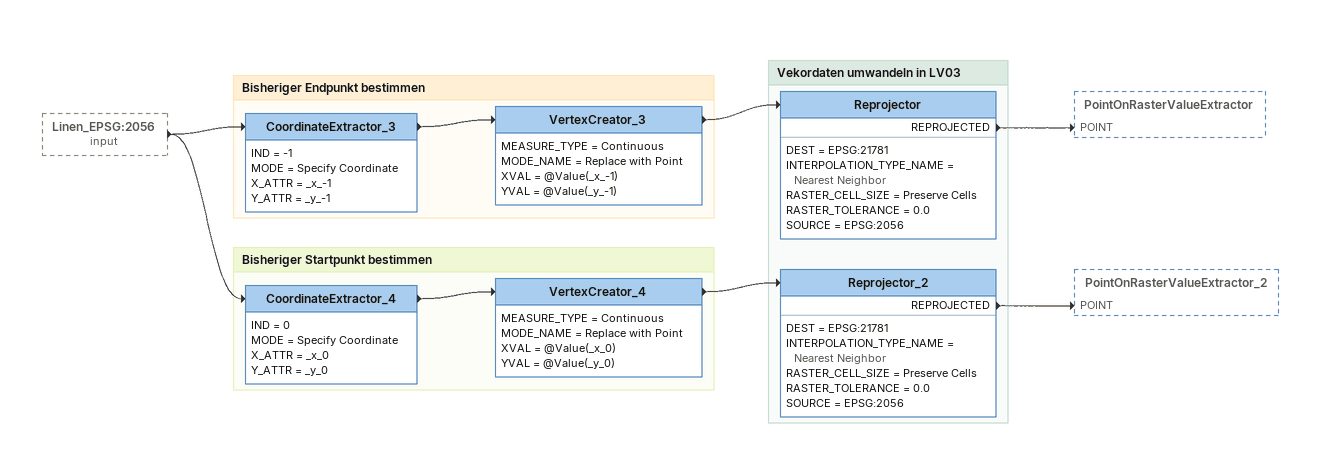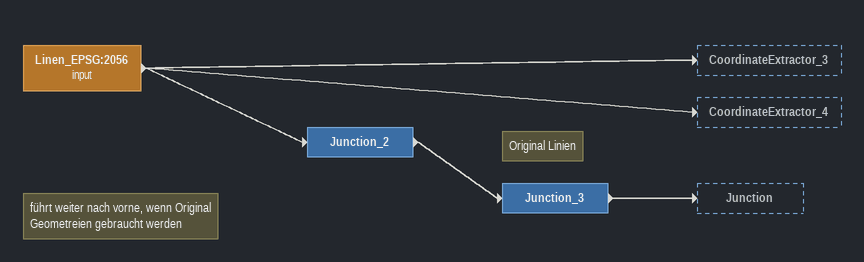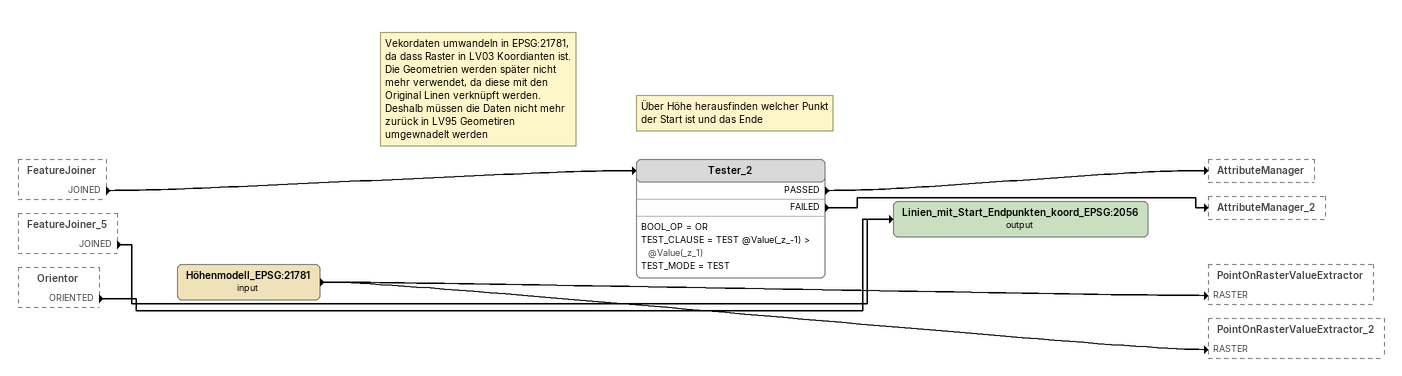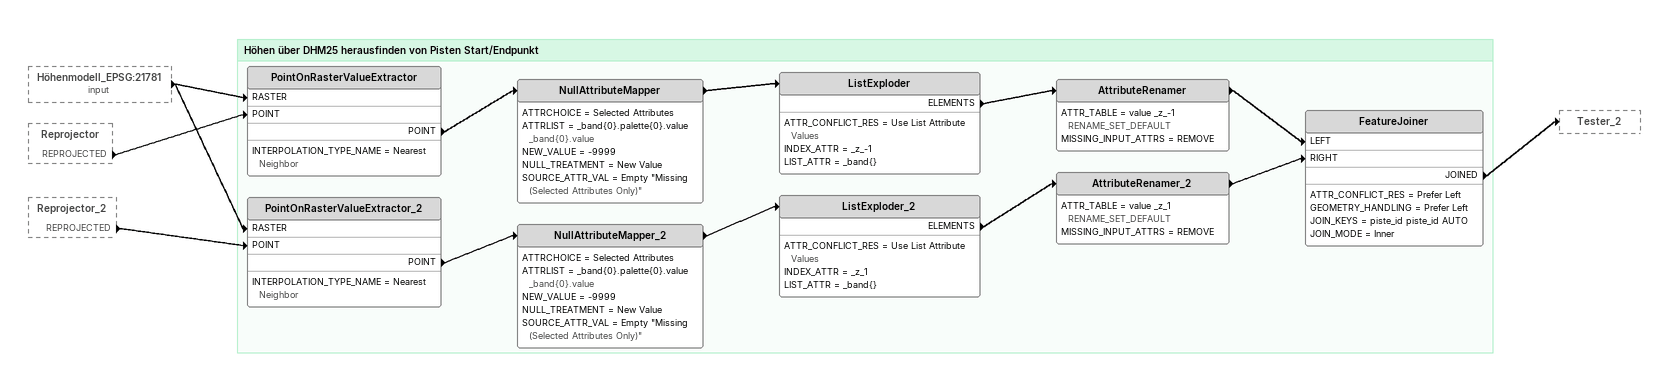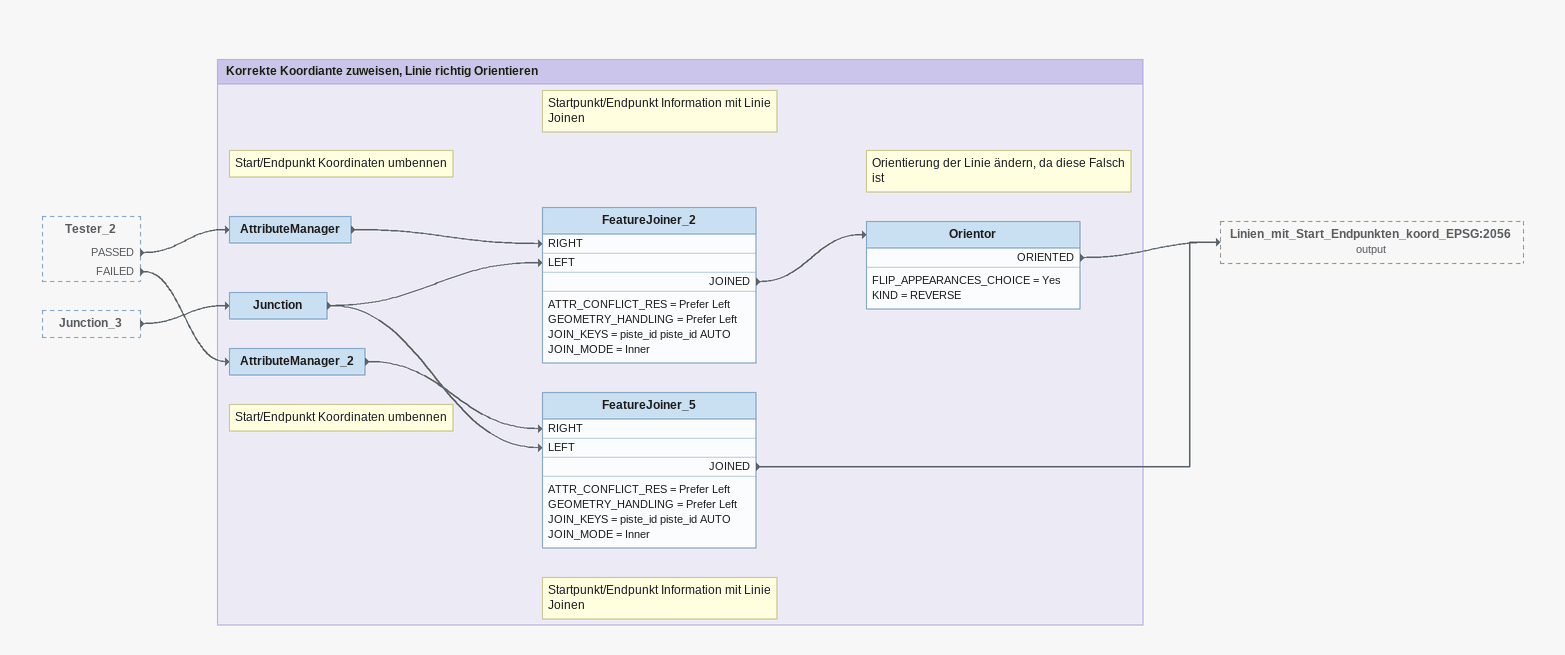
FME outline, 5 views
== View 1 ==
Linen_EPSG:2056 (input) [outside]
    -> CoordinateExtractor_3
    -> CoordinateExtractor_4

Bookmark: Bisheriger Endpunkt bestimmen
CoordinateExtractor_3
    IND = -1
    MODE = Specify Coordinate
    X_ATTR = _x_-1
    Y_ATTR = _y_-1
    -> VertexCreator_3
VertexCreator_3
    MEASURE_TYPE = Continuous
    MODE_NAME = Replace with Point
    XVAL = @Value(_x_-1)
    YVAL = @Value(_y_-1)
    -> Reprojector

Bookmark: Vekordaten umwandeln in LV03
Reprojector
    DEST = EPSG:21781
    INTERPOLATION_TYPE_NAME = Nearest Neighbor
    RASTER_CELL_SIZE = Preserve Cells
    RASTER_TOLERANCE = 0.0
    SOURCE = EPSG:2056
    REPROJECTED -> PointOnRasterValueExtractor [POINT]
Reprojector_2
    DEST = EPSG:21781
    INTERPOLATION_TYPE_NAME = Nearest Neighbor
    RASTER_CELL_SIZE = Preserve Cells
    RASTER_TOLERANCE = 0.0
    SOURCE = EPSG:2056
    REPROJECTED -> PointOnRasterValueExtractor_2 [POINT]

Bookmark: Bisheriger Startpunkt bestimmen
CoordinateExtractor_4
    IND = 0
    MODE = Specify Coordinate
    X_ATTR = _x_0
    Y_ATTR = _y_0
    -> VertexCreator_4
VertexCreator_4
    MEASURE_TYPE = Continuous
    MODE_NAME = Replace with Point
    XVAL = @Value(_x_0)
    YVAL = @Value(_y_0)
    -> Reprojector_2

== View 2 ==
Linen_EPSG:2056 (input)
    -> CoordinateExtractor_3
    -> CoordinateExtractor_4
    -> Junction_2
Note: führt weiter nach vorne, wenn Original Geometreien gebraucht werden
Junction_2
    -> Junction_3
Note: Original Linien
Junction_3
    -> Junction

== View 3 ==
FeatureJoiner [outside]
    JOINED -> Tester_2
FeatureJoiner_5 [outside]
    JOINED -> Linien_mit_Start_Endpunkten_koord_EPSG:2056 (output)
Orientor [outside]
    ORIENTED -> Linien_mit_Start_Endpunkten_koord_EPSG:2056 (output)
Note: Vekordaten umwandeln in EPSG:21781, da dass Raster in LV03 Koordianten ist. Die Geometrien werden später nicht mehr verwendet, da diese mit den Original Linen verknüpft werden. Deshalb müssen die Daten nicht mehr zurück in LV95 Geometiren umgewnadelt werden
Höhenmodell_EPSG:21781 (input)
    -> PointOnRasterValueExtractor [RASTER]
    -> PointOnRasterValueExtractor_2 [RASTER]
Note: Über Höhe herausfinden welcher Punkt der Start ist und das Ende
Tester_2
    BOOL_OP = OR
    TEST_CLAUSE = TEST @Value(_z_-1) > @Value(_z_1)
    TEST_MODE = TEST
    PASSED -> AttributeManager
    FAILED -> AttributeManager_2
Linien_mit_Start_Endpunkten_koord_EPSG:2056 (output)

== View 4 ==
Höhenmodell_EPSG:21781 (input) [outside]
    -> PointOnRasterValueExtractor [RASTER]
    -> PointOnRasterValueExtractor_2 [RASTER]
Reprojector [outside]
    REPROJECTED -> PointOnRasterValueExtractor [POINT]
Reprojector_2 [outside]
    REPROJECTED -> PointOnRasterValueExtractor_2 [POINT]

Bookmark: Höhen über DHM25 herausfinden von Pisten Start/Endpunkt
PointOnRasterValueExtractor
    INTERPOLATION_TYPE_NAME = Nearest Neighbor
    POINT -> NullAttributeMapper
NullAttributeMapper
    ATTRCHOICE = Selected Attributes
    ATTRLIST = _band{0}.palette{0}.value _band{0}.value
    NEW_VALUE = -9999
    NULL_TREATMENT = New Value
    SOURCE_ATTR_VAL = Empty "Missing (Selected Attributes Only)"
    -> ListExploder
ListExploder
    ATTR_CONFLICT_RES = Use List Attribute Values
    INDEX_ATTR = _z_-1
    LIST_ATTR = _band{}
    ELEMENTS -> AttributeRenamer
AttributeRenamer
    ATTR_TABLE = value _z_-1 RENAME_SET_DEFAULT
    MISSING_INPUT_ATTRS = REMOVE
    -> FeatureJoiner [LEFT]
PointOnRasterValueExtractor_2
    INTERPOLATION_TYPE_NAME = Nearest Neighbor
    POINT -> NullAttributeMapper_2
NullAttributeMapper_2
    ATTRCHOICE = Selected Attributes
    ATTRLIST = _band{0}.palette{0}.value _band{0}.value
    NEW_VALUE = -9999
    NULL_TREATMENT = New Value
    SOURCE_ATTR_VAL = Empty "Missing (Selected Attributes Only)"
    -> ListExploder_2
ListExploder_2
    ATTR_CONFLICT_RES = Use List Attribute Values
    INDEX_ATTR = _z_1
    LIST_ATTR = _band{}
    ELEMENTS -> AttributeRenamer_2
AttributeRenamer_2
    ATTR_TABLE = value _z_1 RENAME_SET_DEFAULT
    MISSING_INPUT_ATTRS = REMOVE
    -> FeatureJoiner [RIGHT]
FeatureJoiner
    ATTR_CONFLICT_RES = Prefer Left
    GEOMETRY_HANDLING = Prefer Left
    JOIN_KEYS = piste_id piste_id AUTO
    JOIN_MODE = Inner
    JOINED -> Tester_2

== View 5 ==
Tester_2 [outside]
    PASSED -> AttributeManager
    FAILED -> AttributeManager_2
Junction_3 [outside]
    -> Junction

Bookmark: Korrekte Koordiante zuweisen, Linie richtig Orientieren
Junction
    -> FeatureJoiner_2 [LEFT]
    -> FeatureJoiner_5 [LEFT]
Note: Start/Endpunkt Koordinaten umbennen
AttributeManager
    -> FeatureJoiner_2 [RIGHT]
Note: Startpunkt/Endpunkt Information mit Linie Joinen
FeatureJoiner_2
    ATTR_CONFLICT_RES = Prefer Left
    GEOMETRY_HANDLING = Prefer Left
    JOIN_KEYS = piste_id piste_id AUTO
    JOIN_MODE = Inner
    JOINED -> Orientor
Note: Orientierung der Linie ändern, da diese Falsch ist
Orientor
    FLIP_APPEARANCES_CHOICE = Yes
    KIND = REVERSE
    ORIENTED -> Linien_mit_Start_Endpunkten_koord_EPSG:2056 (output)
Note: Start/Endpunkt Koordinaten umbennen
AttributeManager_2
    -> FeatureJoiner_5 [RIGHT]
Note: Startpunkt/Endpunkt Information mit Linie Joinen
FeatureJoiner_5
    ATTR_CONFLICT_RES = Prefer Left
    GEOMETRY_HANDLING = Prefer Left
    JOIN_KEYS = piste_id piste_id AUTO
    JOIN_MODE = Inner
    JOINED -> Linien_mit_Start_Endpunkten_koord_EPSG:2056 (output)
